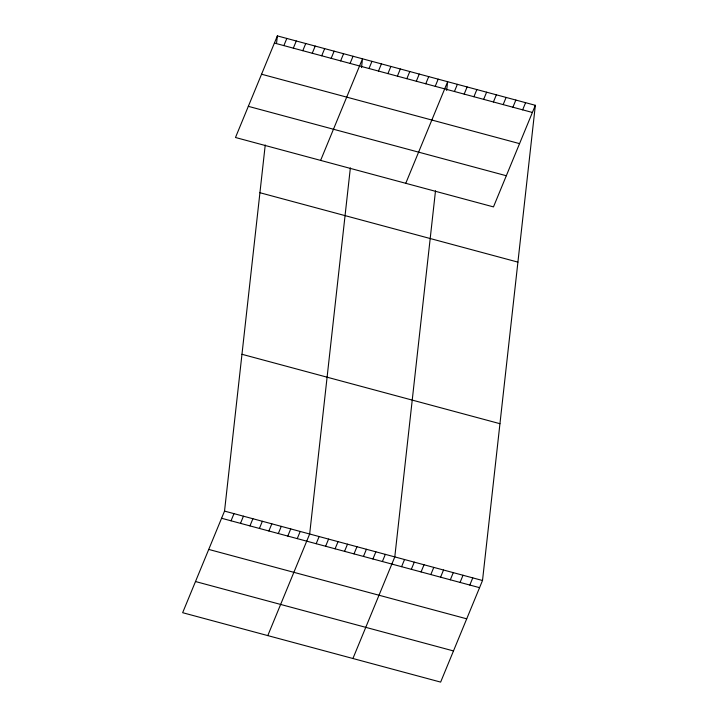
<?xml version="1.0" encoding="UTF-8"?>
<svg xmlns="http://www.w3.org/2000/svg" width="718" height="718" viewBox="0 0 718 718"><rect width="100%" height="100%" fill="white"/><g stroke="black" fill="none" stroke-linecap="round" stroke-linejoin="round"><path stroke-width="1.08" d="M535.35 105.304L493.472 206.901L235.486 137.497L277.363 35.9L535.35 105.304L482.514 580.503L440.637 682.1L182.65 612.696L224.528 511.099L265.238 144.991M276.609 42.721L277.363 35.9M350.366 167.895L309.664 534.004L267.787 635.601M361.522 67.573L362.5 58.804L320.623 160.401M435.503 190.8L394.792 556.908L352.924 658.505M446.659 90.477L447.637 81.708L405.76 183.305M283.87 45.602L286.823 38.449M293.33 48.151L296.283 40.989M302.79 50.7L305.742 43.538M312.249 53.24L315.202 46.078M321.709 55.789L324.662 48.627M331.169 58.329L334.121 51.166M340.628 60.877L343.581 53.715M350.088 63.417L353.041 56.255M369.007 68.506L371.96 61.344M378.467 71.055L381.42 63.893M387.926 73.604L390.879 66.442M397.386 76.144L400.339 68.982M406.846 78.693L409.798 71.531M231.034 520.801L233.987 513.648M416.305 81.233L419.258 74.071M240.494 523.35L243.447 516.188M425.765 83.782L428.718 76.62M249.954 525.899L252.907 518.737M435.225 86.322L438.177 79.159M259.413 528.439L262.366 521.277M268.873 530.988L271.826 523.826M454.431 91.491L457.384 84.329M278.333 533.528L281.285 526.366M464.178 94.112L467.122 86.95M287.792 536.077L290.745 528.915M473.916 96.733L476.869 89.57M297.252 538.617L300.205 531.455M483.663 99.353L486.616 92.191M493.41 101.983L496.362 94.821M316.171 543.705L319.124 536.552M503.156 104.604L506.109 97.442M325.631 546.254L328.584 539.092M512.903 107.224L515.856 100.062M335.091 548.803L338.043 541.641M522.65 109.845L525.603 102.683M344.55 551.343L347.503 544.181M354.01 553.892L356.963 546.73M363.47 556.432L366.413 549.27M372.929 558.981L375.873 551.819M382.389 561.521L385.333 554.359M401.586 566.69L404.539 559.528M411.333 569.311L414.286 562.149M421.08 571.932L424.033 564.77M430.827 574.553L433.78 567.391M440.574 577.182L443.527 570.02M450.321 579.803L453.273 572.641M460.067 582.424L463.02 575.262M469.814 585.044L472.767 577.882M274.411 43.062L532.397 112.466M261.567 74.223L519.554 143.627M248.329 106.336L506.316 175.739M259.925 192.72L517.911 262.124M241.966 354.288L499.943 423.692M224.528 511.099L482.514 580.503M221.575 518.261L479.561 587.665M208.732 549.423L466.718 618.826M195.493 581.535L453.48 650.939"/></g></svg>
